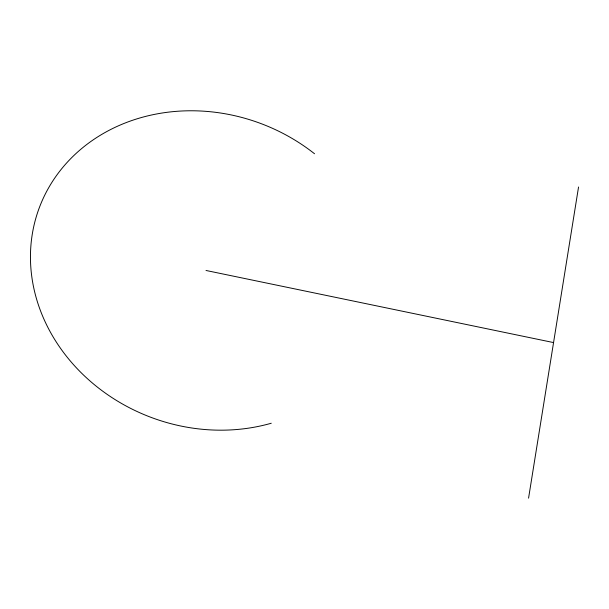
<?xml version="1.0" encoding="UTF-8"?>
<svg xmlns="http://www.w3.org/2000/svg" width="609" height="609" viewBox="0 0 609 609"><rect width="100%" height="100%" fill="white"/><g stroke="black" fill="none" stroke-linecap="round" stroke-linejoin="round"><path stroke-width="0.91" d="M528.566 498.162L578.55 186.993M206.009 270.472L553.558 342.578M271.256 423.24A178.125 156.84 20.9 0 1 32.239 234.427A178.125 156.84 20.9 0 1 314.541 153.765"/></g></svg>
